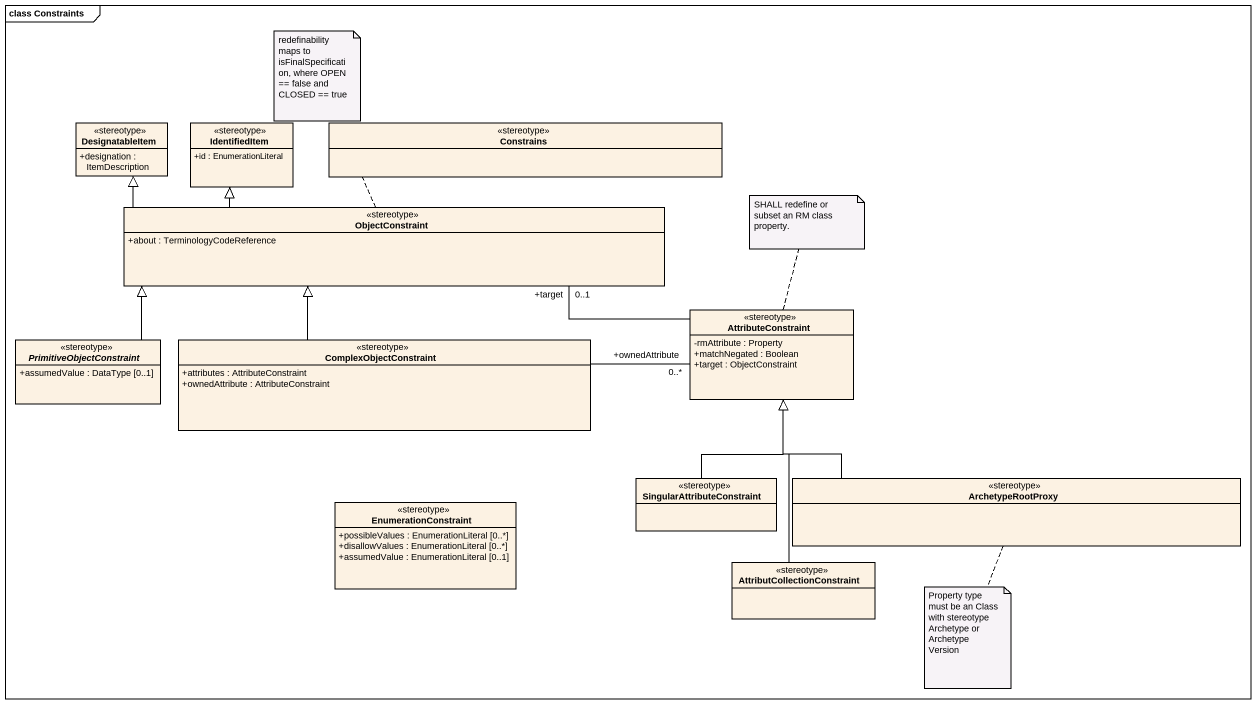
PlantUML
@startuml
mainframe class Constraints
hide circle
hide empty members
skinparam classAttributeIconSize 0
class DesignatableItem <<stereotype>> {
  +designation : ItemDescription
}
class IdentifiedItem <<stereotype>> {
  +id : EnumerationLiteral
}
class Constrains <<stereotype>>
class ObjectConstraint <<stereotype>> {
  +about : TerminologyCodeReference
}
class AttributeConstraint <<stereotype>> {
  -rmAttribute : Property
  +matchNegated : Boolean
  +target : ObjectConstraint
}
abstract class PrimitiveObjectConstraint <<stereotype>> {
  +assumedValue : DataType [0..1]
}
class ComplexObjectConstraint <<stereotype>> {
  +attributes : AttributeConstraint
  +ownedAttribute : AttributeConstraint
}
class EnumerationConstraint <<stereotype>> {
  +possibleValues : EnumerationLiteral [0..*]
  +disallowValues : EnumerationLiteral [0..*]
  +assumedValue : EnumerationLiteral [0..1]
}
class SingularAttributeConstraint <<stereotype>>
class ArchetypeRootProxy <<stereotype>>
class AttributCollectionConstraint <<stereotype>>
ObjectConstraint -left-|> DesignatableItem
ObjectConstraint -up-|> IdentifiedItem
AttributeConstraint -left- "+target\n0..1" ObjectConstraint
PrimitiveObjectConstraint -right-|> ObjectConstraint
ComplexObjectConstraint -up-|> ObjectConstraint
ComplexObjectConstraint -right- "+ownedAttribute\n0..*" AttributeConstraint
SingularAttributeConstraint -up-|> AttributeConstraint
ArchetypeRootProxy -up-|> AttributeConstraint
AttributCollectionConstraint -up-|> AttributeConstraint
note top of ObjectConstraint : redefinability maps to isFinalSpecification, where OPEN == false and CLOSED == true
note top of AttributeConstraint : SHALL redefine or subset an RM class property.
note bottom of ArchetypeRootProxy : Property type must be an Class with stereotype Archetype or ArchetypeVersion
@enduml
